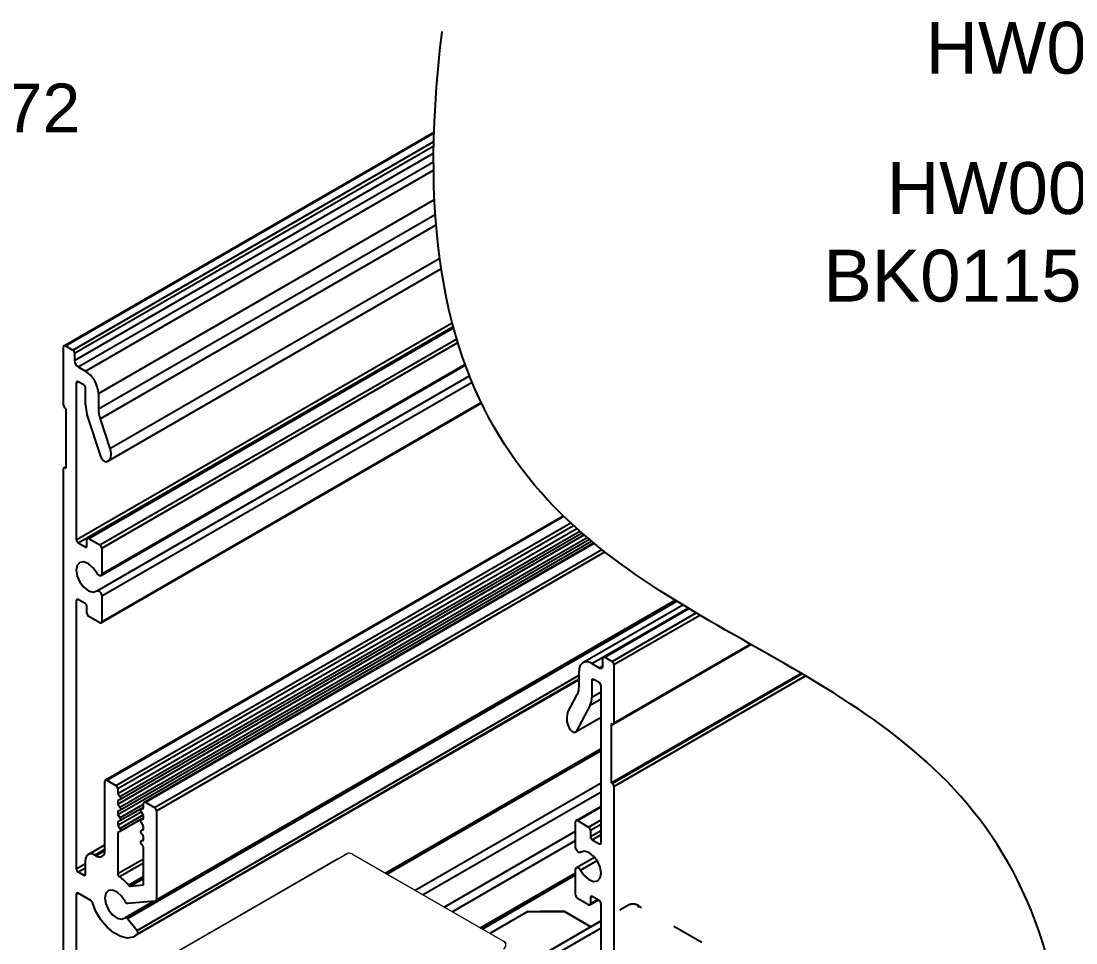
# Model space of a CAD drawing. Extents: x -0.6 to 13.4, y -11.2 to 0.
# Drawn here: x 4.839 to 8.904, y -9.108 to -5.553 of the extents above; entities that cross this region are included whole.
import ezdxf
from ezdxf import colors
from ezdxf.entities.mleader import LeaderData, LeaderLine
from ezdxf.math import Vec2, Vec3

# ---------------------------------------------------------------- set-up
doc = ezdxf.new("R2010")
doc.units = 0
doc.header["$LTSCALE"] = 0.5
doc.header["$MEASUREMENT"] = 0
doc.linetypes.add('HIDDEN', pattern=[0.375, 0.25, -0.125])
for name, color, linetype in [('Brackets', 181, 'CONTINUOUS'), ('Dimension', 10, 'CONTINUOUS'), ('FAB DWG', 221, 'CONTINUOUS'), ('Housing', 150, 'CONTINUOUS')]:
    doc.layers.add(name, color=color, linetype=linetype)
doc.layers.add('Jig', color=41, linetype='CONTINUOUS', lineweight=13)
doc.styles.get("Standard").update_dxf_attribs({"font": 'arial.ttf'})

msp = doc.modelspace()

# ---------------------------------------------------------------- linework, layer by layer
at = {"layer": 'Brackets', "linetype": 'HIDDEN', "lineweight": 25, "transparency": 16777216}
for p, q in [((7.1799, -8.9617), (7.1464, -8.981)), ((7.2212, -8.9658), (7.2144, -8.9697)), ((7.2212, -8.9658), (7.23, -8.9708)), ((7.3544, -9.0427), (7.7387, -9.2645))]:
    msp.add_line(p, q, dxfattribs=at)
at = {"layer": 'Brackets', "linetype": 'Continuous', "transparency": 16777216}
for p, q in [((6.7913, -8.9864), (6.6446, -9.0711)), ((6.7226, -9.2252), (7.0741, -9.0222)), ((6.7913, -8.9864), (6.9327, -8.9864)), ((7.0344, -9.0451), (6.9327, -8.9864)), ((7.0741, -9.0502), (6.7224, -9.2533))]:
    msp.add_line(p, q, dxfattribs=at)
at = {"layer": 'Brackets', "linetype": 'Continuous', "lineweight": 25, "transparency": 16777216}
for p, q in [((6.9327, -8.987), (6.8405, -8.987)), ((7.074, -9.0228), (6.8547, -9.1494)), ((6.9327, -8.987), (7.0343, -9.0457)), ((7.0531, -9.0628), (6.9227, -9.1381))]:
    msp.add_line(p, q, dxfattribs=at)
at = {"layer": 'Brackets', "linetype": 'HIDDEN', "lineweight": 25, "transparency": 16777216}
msp.add_arc((7.197, -8.9996), 0.0416, 54.3824, 114.3071, dxfattribs=at)
at = {"layer": 'Dimension', "transparency": 16777216}
msp.add_open_spline([(8.841, -10.3196), (9.0337, -8.7415), (7.6512, -7.9567), (6.2686, -7.1718), (6.4613, -5.5938)], degree=3, dxfattribs=at)
at = {"layer": 'Housing', "linetype": 'Continuous', "transparency": 16777216}
for p, q in [((5.0042, -6.805), (6.4305, -5.9812)), ((5.0092, -6.8055), (6.4303, -5.9847)), ((5.0375, -6.8218), (6.4294, -6.0178)), ((5.0445, -6.834), (6.4291, -6.0344)), ((5.0445, -6.8626), (6.4287, -6.0632)), ((5.0587, -6.8871), (6.4286, -6.0959)), ((5.087, -6.9034), (6.4287, -6.1285)), ((5.1365, -6.9892), (6.4319, -6.241)), ((5.1365, -7.0486), (6.4351, -6.2986)), ((5.1431, -7.087), (6.4381, -6.339)), ((5.1805, -7.2013), (6.4519, -6.467)), ((6.4579, -6.5091), (5.1721, -7.2517)), ((5.0515, -7.553), (6.5002, -6.7164)), ((5.0586, -7.5653), (6.5039, -6.7305)), ((5.0946, -7.5477), (6.5047, -6.7333)), ((5.0996, -7.5482), (6.5054, -6.7362)), ((5.1424, -7.573), (6.5175, -6.7788)), ((5.0021, -7.0349), (5.0021, -6.8095)), ((5.0092, -6.8055), (5.0375, -6.8218)), ((5.1495, -7.5852), (6.5217, -6.7927)), ((5.0445, -6.834), (5.0445, -6.8626)), ((5.0587, -6.8871), (5.087, -6.9034)), ((6.5512, -6.8804), (5.1464, -7.6918)), ((5.1495, -7.6849), (6.5497, -6.8762)), ((5.0515, -6.9483), (5.0586, -6.9442)), ((5.0515, -6.9483), (5.0515, -7.553)), ((5.0799, -6.9565), (5.0586, -6.9442)), ((5.1314, -7.7503), (6.5668, -6.9213)), ((5.1495, -7.7694), (6.5765, -6.9453)), ((5.087, -7.0327), (5.087, -6.9688)), ((5.1365, -6.9892), (5.1365, -7.0486)), ((6.6133, -7.0271), (5.1474, -7.8737)), ((5.1495, -7.8691), (6.612, -7.0245)), ((5.0127, -7.0491), (5.0092, -7.0471)), ((5.0127, -7.2777), (5.0127, -7.0491)), ((5.1472, -7.2349), (5.0936, -7.071)), ((5.1431, -7.087), (5.1805, -7.2013)), ((5.0042, -7.2752), (5.0127, -7.2703)), ((5.0092, -7.2757), (5.0127, -7.2736)), ((5.0092, -7.2757), (5.0127, -7.2777)), ((5.0021, -9.2835), (5.0021, -7.2798)), ((5.164, -8.4794), (6.9281, -7.4605)), ((5.169, -8.4798), (6.9302, -7.4626)), ((5.2043, -8.5003), (6.957, -7.488)), ((5.2114, -8.5125), (6.9678, -7.4981)), ((5.2114, -8.5313), (6.9805, -7.5095)), ((5.2193, -8.5435), (6.9919, -7.5197)), ((5.0925, -7.5767), (5.0925, -7.5523)), ((5.0996, -7.5482), (5.1424, -7.573)), ((5.2114, -8.5721), (7.0085, -7.5342)), ((5.2114, -8.6129), (7.0371, -7.5585)), ((5.2193, -8.5843), (7.0201, -7.5442)), ((7.0005, -7.5273), (5.2197, -8.5557)), ((7.0289, -7.5517), (5.2197, -8.5966)), ((5.0586, -7.5653), (5.0854, -7.5808)), ((5.0854, -7.5808), (5.0925, -7.5767)), ((5.1495, -7.5852), (5.1495, -7.6849)), ((5.3125, -8.5651), (7.0446, -7.5647)), ((5.3175, -8.5656), (7.047, -7.5667)), ((5.3528, -8.586), (7.0765, -7.5905)), ((5.3599, -8.5983), (7.0885, -7.5999)), ((5.0515, -7.7881), (5.0586, -7.7841)), ((5.0515, -7.7881), (5.0515, -8.8218)), ((5.0854, -7.7995), (5.0586, -7.7841)), ((5.1495, -7.7694), (5.1495, -7.8691)), ((5.2487, -9.0136), (7.3664, -7.7906)), ((7.3623, -7.7881), (5.3578, -8.9458)), ((5.3599, -8.9412), (7.3595, -7.7863)), ((7.0036, -8.0271), (7.3891, -7.8045)), ((5.0925, -7.8362), (5.0925, -7.8118)), ((7.0386, -8.0306), (7.4091, -7.8166)), ((7.0831, -8.0056), (7.4098, -7.817)), ((7.0881, -8.0061), (7.4126, -7.8187)), ((7.1164, -8.0225), (7.4404, -7.8353)), ((7.1234, -8.0347), (7.4544, -7.8436)), ((5.1424, -7.8732), (5.0996, -7.8485)), ((7.6528, -7.9576), (7.1214, -8.2646)), ((7.1234, -8.26), (7.6499, -7.956)), ((7.0881, -8.0061), (7.1164, -8.0225)), ((7.0386, -8.0306), (7.0669, -8.0469)), ((7.0669, -8.0469), (7.081, -8.0388)), ((7.081, -8.0388), (7.081, -8.0102)), ((7.1234, -8.0347), (7.1234, -8.26)), ((5.2857, -9.0596), (6.9891, -8.0758)), ((6.9891, -8.1186), (6.9891, -8.0592)), ((7.1128, -8.4906), (7.8447, -8.0679)), ((7.1164, -8.4927), (7.8482, -8.07)), ((7.1234, -8.5049), (7.8622, -8.0783)), ((6.9891, -8.0929), (5.2762, -9.0822)), ((5.288, -9.0726), (6.9891, -8.0901)), ((7.0386, -8.0959), (7.0456, -8.0918)), ((7.0386, -8.0959), (7.0386, -8.1599)), ((7.067, -8.1042), (7.0456, -8.0918)), ((7.0741, -8.7212), (7.0741, -8.1164)), ((6.945, -8.2204), (6.9824, -8.1493)), ((7.0319, -8.1905), (7.0741, -8.1662)), ((7.0386, -8.1599), (7.0741, -8.1394)), ((7.0319, -8.1905), (6.9783, -8.2924)), ((7.0741, -8.2385), (6.9755, -8.2954)), ((6.9783, -8.2924), (7.0741, -8.2371)), ((7.1128, -8.2621), (7.1128, -8.4906)), ((7.1164, -8.2641), (7.1128, -8.2621)), ((6.2418, -8.8384), (7.0741, -8.3577)), ((6.2488, -8.8425), (7.0741, -8.3659)), ((5.1619, -8.7509), (5.1619, -8.4839)), ((5.169, -8.4798), (5.2043, -8.5003)), ((6.3568, -8.9048), (7.0741, -8.4906)), ((7.1128, -8.4906), (7.1164, -8.4927)), ((5.2114, -8.5125), (5.2114, -8.5313)), ((5.2114, -8.5313), (5.2193, -8.5435)), ((7.0741, -8.5264), (6.3878, -8.9227)), ((7.1234, -8.5049), (7.1234, -10.5087)), ((5.2193, -8.556), (5.2114, -8.559)), ((5.2114, -8.559), (5.2114, -8.5721)), ((5.2114, -8.5721), (5.2193, -8.5843)), ((5.2193, -8.6251), (5.3104, -8.5725)), ((5.3104, -8.5885), (5.3104, -8.5697)), ((5.3175, -8.5656), (5.3528, -8.586)), ((5.2193, -8.5968), (5.2114, -8.5999)), ((5.2114, -8.5999), (5.2114, -8.6129)), ((5.2114, -8.6537), (5.3013, -8.6018)), ((5.2114, -8.6129), (5.2193, -8.6251)), ((5.2193, -8.6659), (5.309, -8.6141)), ((5.3104, -8.585), (5.2197, -8.6374)), ((5.3021, -8.5918), (5.3104, -8.587)), ((5.3025, -8.5915), (5.3104, -8.587)), ((5.3025, -8.5915), (5.3104, -8.5885)), ((5.3104, -8.6162), (5.3025, -8.6041)), ((5.3104, -8.6293), (5.3104, -8.6162)), ((5.3599, -8.5983), (5.3599, -8.9412)), ((6.9781, -8.6355), (7.0741, -8.5801)), ((6.9831, -8.636), (7.0741, -8.5835)), ((5.2193, -8.6376), (5.2114, -8.6407)), ((5.2114, -8.6407), (5.2114, -8.6537)), ((5.2114, -8.6537), (5.2193, -8.6659)), ((5.3104, -8.6258), (5.2197, -8.6782)), ((5.3021, -8.6326), (5.3104, -8.6278)), ((5.3025, -8.6324), (5.3104, -8.6278)), ((5.3025, -8.6324), (5.3104, -8.6293)), ((5.3104, -8.657), (5.3025, -8.6449)), ((5.3104, -8.6701), (5.3104, -8.657)), ((6.976, -8.7398), (6.976, -8.6401)), ((6.9831, -8.636), (7.026, -8.6608)), ((7.026, -8.6608), (7.0741, -8.633)), ((7.033, -8.673), (7.0741, -8.6493)), ((5.2193, -8.6784), (5.2114, -8.6815)), ((5.2114, -8.6815), (5.2114, -8.8404)), ((5.3021, -8.6734), (5.3104, -8.6686)), ((5.3025, -8.6732), (5.3104, -8.6686)), ((5.3025, -8.6732), (5.3104, -8.6701)), ((5.3104, -8.6979), (5.3025, -8.6857)), ((5.3104, -8.7109), (5.3104, -8.6979)), ((6.4693, -8.9698), (6.976, -8.6771)), ((7.033, -8.673), (7.033, -8.6975)), ((7.033, -8.6975), (7.0741, -8.6737)), ((7.0401, -8.7097), (7.0741, -8.6901)), ((5.0973, -8.7663), (5.1619, -8.729)), ((5.3021, -8.7142), (5.3104, -8.7094)), ((5.3025, -8.714), (5.3104, -8.7095)), ((5.3025, -8.714), (5.3104, -8.7109)), ((5.3104, -8.7387), (5.3025, -8.7265)), ((5.3104, -8.8843), (5.3104, -8.7387)), ((6.5003, -8.9877), (6.976, -8.7129)), ((7.0401, -8.7097), (7.067, -8.7252)), ((7.067, -8.7252), (7.0741, -8.7212)), ((5.1223, -8.7688), (5.1619, -8.746)), ((5.1223, -8.7688), (5.1266, -8.7713)), ((5.1266, -8.7713), (5.1619, -8.7509)), ((6.9791, -8.8175), (7.0488, -8.7772)), ((6.9994, -8.7559), (6.9941, -8.7589)), ((6.9946, -8.7586), (6.9991, -8.756)), ((5.0515, -8.8218), (5.087, -8.8014)), ((5.0586, -8.8341), (5.087, -8.8177)), ((5.087, -8.8423), (5.087, -8.7892)), ((5.2114, -8.8404), (5.3104, -8.7832)), ((5.2176, -8.8521), (5.3104, -8.7985)), ((6.9946, -8.8271), (7.0584, -8.7902)), ((5.0586, -8.8341), (5.0799, -8.8464)), ((5.0799, -8.8464), (5.087, -8.8423)), ((5.2526, -8.885), (5.3104, -8.8516)), ((5.2594, -8.8889), (5.3104, -8.8594)), ((6.6081, -9.05), (6.976, -8.8375)), ((6.6152, -9.0541), (6.976, -8.8457)), ((6.976, -8.924), (6.976, -8.8243)), ((5.2594, -8.8889), (5.3104, -8.8843)), ((5.0515, -8.9198), (5.0586, -8.9157)), ((5.0515, -8.9198), (5.0515, -9.3578)), ((5.107, -8.9437), (5.0586, -8.9157)), ((7.026, -8.9611), (6.9831, -8.9363)), ((7.0642, -8.9424), (7.031, -8.9616)), ((7.033, -8.9326), (7.0401, -8.9285)), ((7.033, -8.9326), (7.033, -8.957)), ((7.033, -8.957), (7.0612, -8.9407)), ((7.067, -8.944), (7.0401, -8.9285)), ((5.2402, -9.01), (5.3495, -8.9468)), ((5.3564, -8.9462), (5.2487, -8.9558)), ((7.0741, -9.99), (7.0741, -8.9563)), ((5.2487, -9.0136), (5.2857, -9.0596))]:
    msp.add_line(p, q, dxfattribs=at)
at = {"layer": 'Housing', "linetype": 'Continuous', "transparency": 16777216, "flags": 128}
for points in [[(5.169, -7.2532), (5.1663, -7.2536), (5.1633, -7.2531), (5.1601, -7.2517), (5.1569, -7.2495), (5.1539, -7.2465), (5.1512, -7.2429), (5.1489, -7.239), (5.1472, -7.2349)], [(5.1805, -7.2013), (5.1829, -7.2102), (5.1843, -7.2189), (5.1844, -7.2271), (5.1834, -7.2345), (5.1814, -7.241), (5.1782, -7.2463), (5.1741, -7.2504), (5.169, -7.2532)], [(5.1309, -7.6822), (5.1165, -7.6611), (5.0988, -7.6457), (5.0809, -7.6386), (5.0655, -7.6408), (5.0551, -7.6521), (5.0515, -7.6705), (5.0551, -7.6932), (5.0655, -7.7164), (5.0809, -7.7365), (5.0988, -7.7501), (5.1165, -7.7551), (5.1309, -7.7507)], [(5.1495, -7.6849), (5.149, -7.6883), (5.1476, -7.6908), (5.1454, -7.6922), (5.1426, -7.6924), (5.1395, -7.6913), (5.1363, -7.6891), (5.1333, -7.686), (5.1309, -7.6822)], [(5.1309, -7.7507), (5.1333, -7.7497), (5.1363, -7.7499), (5.1395, -7.7514), (5.1426, -7.754), (5.1454, -7.7574), (5.1476, -7.7614), (5.149, -7.7655), (5.1495, -7.7694)], [(6.9783, -8.2924), (6.9766, -8.2946), (6.9743, -8.2959), (6.9716, -8.2964), (6.9686, -8.2958), (6.9654, -8.2944), (6.9622, -8.2921), (6.9592, -8.2891), (6.9565, -8.2855)], [(5.2193, -8.5435), (5.2203, -8.5454), (5.2211, -8.5473), (5.2216, -8.5493), (5.2218, -8.5512), (5.2216, -8.5528), (5.2211, -8.5542), (5.2203, -8.5553), (5.2193, -8.556)], [(5.2193, -8.5843), (5.2203, -8.5862), (5.2211, -8.5882), (5.2216, -8.5901), (5.2218, -8.592), (5.2216, -8.5937), (5.2211, -8.5951), (5.2203, -8.5961), (5.2193, -8.5968)], [(5.3025, -8.6041), (5.3015, -8.6022), (5.3007, -8.6002), (5.3002, -8.5982), (5.3, -8.5963), (5.3002, -8.5947), (5.3007, -8.5933), (5.3015, -8.5922), (5.3025, -8.5915)], [(5.2193, -8.6251), (5.2203, -8.627), (5.2211, -8.629), (5.2216, -8.6309), (5.2218, -8.6328), (5.2216, -8.6345), (5.2211, -8.6359), (5.2203, -8.6369), (5.2193, -8.6376)], [(5.3025, -8.6449), (5.3015, -8.643), (5.3007, -8.641), (5.3002, -8.639), (5.3, -8.6372), (5.3002, -8.6355), (5.3007, -8.6341), (5.3015, -8.633), (5.3025, -8.6324)], [(5.2193, -8.6659), (5.2203, -8.6678), (5.2211, -8.6698), (5.2216, -8.6718), (5.2218, -8.6736), (5.2216, -8.6753), (5.2211, -8.6767), (5.2203, -8.6778), (5.2193, -8.6784)], [(5.3025, -8.6857), (5.3015, -8.6838), (5.3007, -8.6818), (5.3002, -8.6798), (5.3, -8.678), (5.3002, -8.6763), (5.3007, -8.6749), (5.3015, -8.6738), (5.3025, -8.6732)], [(5.3025, -8.7265), (5.3015, -8.7246), (5.3007, -8.7226), (5.3002, -8.7207), (5.3, -8.7188), (5.3002, -8.7171), (5.3007, -8.7157), (5.3015, -8.7147), (5.3025, -8.714)], [(6.9946, -8.7586), (6.9922, -8.7596), (6.9892, -8.7593), (6.986, -8.7578), (6.9829, -8.7553), (6.9801, -8.7518), (6.9779, -8.7479), (6.9765, -8.7437), (6.976, -8.7398)], [(6.9946, -8.8271), (7.0091, -8.8482), (7.0267, -8.8635), (7.0446, -8.8707), (7.06, -8.8684), (7.0704, -8.8572), (7.0741, -8.8387), (7.0704, -8.816), (7.06, -8.7928), (7.0446, -8.7728), (7.0267, -8.7591), (7.0091, -8.7542), (6.9946, -8.7586)], [(6.976, -8.8243), (6.9765, -8.821), (6.9779, -8.8185), (6.9801, -8.817), (6.9829, -8.8169), (6.986, -8.8179), (6.9892, -8.8201), (6.9922, -8.8233), (6.9946, -8.8271)], [(5.2396, -8.9485), (5.226, -8.9274), (5.2089, -8.9117), (5.1912, -8.904), (5.1759, -8.9057), (5.1656, -8.9165), (5.1619, -8.9346), (5.1656, -8.9568), (5.1759, -8.9796), (5.1912, -8.9989), (5.2089, -9.0117), (5.226, -9.0158), (5.2396, -9.0104)], [(5.288, -9.0726), (5.2702, -9.0851), (5.2478, -9.0888), (5.2224, -9.0833), (5.1958, -9.0691), (5.1699, -9.0471), (5.1465, -9.019), (5.1272, -8.9866), (5.1135, -8.9524)], [(5.2396, -9.0104), (5.2405, -9.0098), (5.2415, -9.0095), (5.2427, -9.0095), (5.2439, -9.0098), (5.2451, -9.0104), (5.2464, -9.0113), (5.2476, -9.0123), (5.2487, -9.0136)]]:
    msp.add_lwpolyline(points, dxfattribs=at)
at = {"layer": 'Housing', "linetype": 'Continuous', "transparency": 16777216}
for centre, radius, start, end in [((5.0064, -6.8088), 0.00437, 50.7624, 189.2023), ((5.0292, -6.8347), 0.0154, 2.6115, 57.3885), ((5.0752, -6.8612), 0.0307, 182.6115, 237.3885), ((5.029, -6.9941), 0.1076, 2.6115, 57.3885), ((5.0558, -6.9476), 0.00437, 50.7624, 189.2023), ((5.0716, -6.9695), 0.0154, 2.6115, 57.3885), ((5.2116, -7.0309), 0.1246, 180.8311, 198.783), ((5.0175, -7.0342), 0.0154, 182.6115, 237.3885), ((5.2611, -7.0468), 0.1246, 180.8311, 198.783), ((5.0064, -7.2791), 0.00437, 50.7624, 189.2023), ((5.0669, -7.5523), 0.0154, 182.6115, 237.3885), ((5.0968, -7.5516), 0.00437, 50.7624, 189.2023), ((5.0882, -7.5774), 0.00437, 230.7624, 9.2023), ((5.1342, -7.5859), 0.0154, 2.6115, 57.3885), ((5.0558, -7.7874), 0.00437, 50.7624, 189.2023), ((5.0771, -7.8125), 0.0154, 2.6115, 57.3885), ((5.1078, -7.8355), 0.0154, 182.6115, 237.3885), ((5.1452, -7.8698), 0.00437, 230.7624, 9.2023), ((7.0853, -8.0095), 0.00437, 50.7624, 189.2023), ((7.0192, -8.0543), 0.0306, 50.7624, 189.2023), ((7.0724, -8.0402), 0.00873, 230.7624, 9.2023), ((7.1081, -8.0354), 0.0154, 2.6115, 57.3885), ((6.9231, -8.1204), 0.066, 334.0552, 1.5696), ((7.0429, -8.0952), 0.00437, 50.7624, 189.2023), ((7.0587, -8.1171), 0.0154, 2.6115, 57.3885), ((6.9726, -8.1617), 0.066, 334.0552, 1.5696), ((7.012, -8.2421), 0.0705, 161.987, 217.9809), ((7.1191, -8.2607), 0.00437, 230.7624, 9.2023), ((5.1662, -8.4832), 0.00437, 50.7624, 189.2023), ((7.1081, -8.5056), 0.0154, 2.6115, 57.3885), ((5.196, -8.5132), 0.0154, 2.6115, 57.3885), ((5.3147, -8.569), 0.00437, 50.7624, 189.2023), ((5.3445, -8.599), 0.0154, 2.6115, 57.3885), ((6.9803, -8.6394), 0.00437, 50.7624, 189.2023), ((7.0177, -8.6737), 0.0154, 2.6115, 57.3885), ((7.0484, -8.6968), 0.0154, 182.6115, 237.3885), ((7.0698, -8.7219), 0.00437, 230.7624, 9.2023), ((5.1085, -8.7857), 0.0218, 50.7624, 189.2023), ((5.1404, -8.7544), 0.0218, 230.7624, 9.2023), ((5.0669, -8.8211), 0.0154, 182.6115, 237.3885), ((5.0826, -8.843), 0.00437, 230.7624, 9.2023), ((5.227, -8.8396), 0.0156, 182.8592, 233.0885), ((5.1031, -9.0085), 0.1938, 39.5586, 53.7949), ((5.2599, -8.8799), 0.00894, 214.7007, 266.9175), ((5.0558, -8.9191), 0.00437, 50.7624, 189.2023), ((5.0986, -8.9568), 0.0156, 16.4312, 57.1611), ((5.3556, -8.9419), 0.00439, 280.5158, 9.2552), ((6.9914, -8.9233), 0.0154, 182.6115, 237.3885), ((7.0373, -8.9319), 0.00437, 50.7624, 189.2023), ((5.2502, -8.9447), 0.0112, 199.9944, 262.5777), ((7.0287, -8.9577), 0.00437, 230.7624, 9.2023), ((7.0587, -8.957), 0.0154, 2.6115, 57.3885), ((5.2778, -9.0677), 0.0113, 334.331, 45.7388)]:
    msp.add_arc(centre, radius, start, end, dxfattribs=at)
at = {"layer": 'Jig', "linetype": 'Continuous', "transparency": 16777216}
for p, q in [((5.0587, -9.3619), (6.099, -8.7611)), ((6.0933, -8.7643), (6.099, -8.7611)), ((6.1175, -8.7667), (6.6974, -9.1015)), ((6.1175, -8.7667), (6.1282, -8.7728)), ((6.708, -9.1077), (6.1282, -8.7728)), ((6.0574, -8.785), (5.0587, -9.3619)), ((6.6974, -9.1015), (6.708, -9.1077))]:
    msp.add_line(p, q, dxfattribs=at)
at = {"layer": 'Jig', "linetype": 'Continuous', "transparency": 16777216, "flags": 128}
msp.add_lwpolyline([(6.0933, -8.7643), (6.0834, -8.77), (6.0739, -8.7755), (6.0651, -8.7806), (6.0574, -8.785)], dxfattribs=at)
at = {"layer": 'Jig', "linetype": 'Continuous', "transparency": 16777216}
for centre, radius, start, end in [((6.0949, -8.8082), 0.0473, 61.3775, 85.0539), ((6.692, -9.1158), 0.0153, 290.806, 69.194)]:
    msp.add_arc(centre, radius, start, end, dxfattribs=at)

# ---------------------------------------------------------------- leaders
at = {"layer": 'FAB DWG', "transparency": 16777216}
ml = msp.add_multileader_mtext('Standard', dxfattribs=at)
ml.set_content('HW00814', color=256)
ml.set_leader_properties()
ml.build(insert=Vec2(0, 0))
ml.multileader.update_dxf_attribs({"dogleg_length": 0.2323, "arrow_head_size": 0.2})
ctx = ml.context
ctx.base_point, ctx.char_height, ctx.arrow_head_size, ctx.landing_gap_size, ctx.plane_origin = Vec3(8.1671, -5.6581), 0.2, 0.2, 0.12, Vec3(11.0486, -6.068)
ctx.text_align_type = 2
notes = []
notes.append((ctx, [(1, (1, 1, 0), (9.9234, -5.6581), (-1, 0), 0.3098, [(0, [(10.7535, -6.5603)], 0, [])])]))
ctx.mtext.insert, ctx.mtext.width, ctx.mtext.defined_height, ctx.mtext.alignment, ctx.mtext.flow_direction = Vec3(9.5669, -5.5564), 2.307685, 0.426, 3, 5
ml = msp.add_multileader_mtext('Standard', dxfattribs=at)
ml.set_content('JG00272', color=256)
ml.set_leader_properties()
ml.build(insert=Vec2(0, 0))
ml.multileader.update_dxf_attribs({"dogleg_length": 0.5258, "arrow_head_size": 0.2})
ctx = ml.context
ctx.base_point, ctx.char_height, ctx.arrow_head_size, ctx.landing_gap_size, ctx.plane_origin = Vec3(3.9018, -5.8899), 0.188, 0.2, 0.12, Vec3(1.834, -5.4047)
ctx.text_align_type = 2
notes.append((ctx, [(0, (1, 1, 0), (3.5673, -5.8899), (1, 0), 0.3345, [(0, [(2.5477, -7.9574)], 0, [])])]))
ctx.mtext.insert, ctx.mtext.width, ctx.mtext.defined_height, ctx.mtext.alignment, ctx.mtext.flow_direction = Vec3(5.0668, -5.7943), 3.076914, 0.568, 3, 5
ml = msp.add_multileader_mtext('Standard', dxfattribs=at)
ml.set_content('HW00111', color=256)
ml.set_leader_properties()
ml.build(insert=Vec2(0, 0))
ml.multileader.update_dxf_attribs({"dogleg_length": 0.2323, "arrow_head_size": 0.2})
ctx = ml.context
ctx.base_point, ctx.char_height, ctx.arrow_head_size, ctx.landing_gap_size, ctx.plane_origin = Vec3(8.0368, -6.199), 0.2, 0.2, 0.12, Vec3(10.3814, -6.0544)
ctx.text_align_type = 2
notes.append((ctx, [(1, (1, 1, 0), (9.7553, -6.199), (-1, 0), 0.3098, [(0, [(10.0863, -6.5468)], 0, [])])]))
ctx.mtext.insert, ctx.mtext.width, ctx.mtext.defined_height, ctx.mtext.alignment, ctx.mtext.flow_direction = Vec3(9.4177, -6.0973), 2.307685, 0.426, 3, 5
ml = msp.add_multileader_mtext('Standard', dxfattribs=at)
ml.set_content('BK01159', color=256)
ml.set_leader_properties()
ml.build(insert=Vec2(0, 0))
ml.multileader.update_dxf_attribs({"dogleg_length": 0.2323, "arrow_head_size": 0.2})
ctx = ml.context
ctx.base_point, ctx.char_height, ctx.arrow_head_size, ctx.landing_gap_size, ctx.plane_origin = Vec3(7.8117, -6.5366), 0.2, 0.2, 0.12, Vec3(10.5289, -6.7329)
ctx.text_align_type = 2
notes.append((ctx, [(1, (1, 1, 0), (9.4784, -6.5366), (-1, 0), 0.3098, [(0, [(9.9647, -7.4959)], 0, [])])]))
ctx.mtext.insert, ctx.mtext.width, ctx.mtext.defined_height, ctx.mtext.alignment, ctx.mtext.flow_direction = Vec3(9.0807, -6.4349), 2.307685, 0.426, 3, 5
for ctx, leaders in notes:
    for number, flags, end, landing, length, lines in leaders:
        leader = LeaderData()
        leader.index, (leader.has_last_leader_line, leader.has_dogleg_vector, leader.attachment_direction) = number, flags
        leader.last_leader_point, leader.dogleg_vector, leader.dogleg_length = Vec3(end), Vec3(landing), length
        for number, points, colour, breaks in lines:
            line = LeaderLine()
            line.index, line.vertices, line.color, line.breaks = number, Vec3.list(points), colors.encode_raw_color(colour), breaks
            leader.lines.append(line)
        ctx.leaders.append(leader)

doc.saveas('drawing.dxf')
